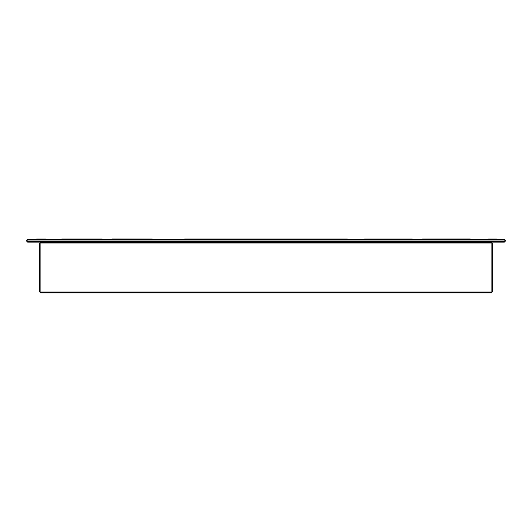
<?xml version="1.0" encoding="UTF-8"?>
<svg xmlns="http://www.w3.org/2000/svg" width="532" height="532" viewBox="0 0 532 532"><rect width="100%" height="100%" fill="white"/><g stroke="black" fill="none" stroke-linecap="round" stroke-linejoin="round"><path stroke-width="0.8" d="M36.515 239.254L44.542 239.254M44.808 239.254L45.832 239.254M61.792 239.274L102.078 239.274M152.285 239.274L111.999 239.287L152.285 239.36M184.524 239.274L347.476 239.274M364.294 239.287L412.34 239.287M422.262 239.274L470.308 239.287L422.262 239.347M488.23 239.254L496.742 239.254M61.792 239.347L102.078 239.36M184.524 239.347L347.476 239.36M364.294 239.36L412.34 239.36M27.504 239.513L504.496 239.513M27.504 239.846L504.496 239.846M27.504 241.721L504.496 241.721M27.504 242.053L504.496 242.053M40.578 242.446L491.422 242.446M40.578 242.825L491.422 242.825M40.578 292.254L491.422 292.254M40.578 292.633L491.422 292.633M505.28 240.298L505.28 241.269M504.948 240.298L504.948 241.269M492.319 243.343L492.319 291.736M491.94 243.343L491.94 291.736M40.06 243.343L40.06 291.736M39.681 243.343L39.681 291.736M27.052 240.298L27.052 241.269M26.72 240.298L26.72 241.269"/></g></svg>
